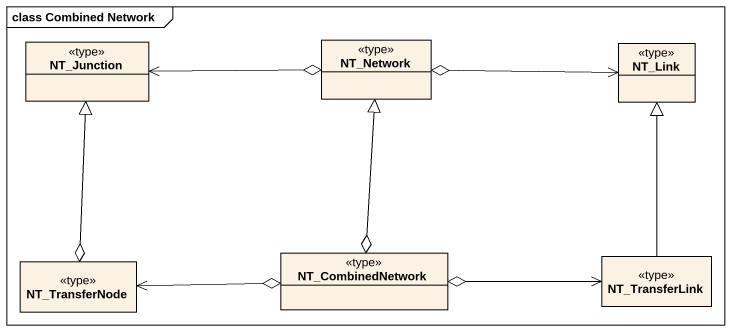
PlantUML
@startuml
mainframe class Combined Network
hide circle
hide empty members
class NT_Junction <<type>>
class NT_Network <<type>>
class NT_Link <<type>>
class NT_TransferNode <<type>>
class NT_CombinedNetwork <<type>>
class NT_TransferLink <<type>>
NT_Junction <-right-o NT_Network
NT_Junction <--o NT_TransferNode
NT_Network <--o NT_CombinedNetwork
NT_Link <-left-o NT_Network
NT_TransferNode -up-|> NT_Junction
NT_TransferNode <-right-o NT_CombinedNetwork
NT_CombinedNetwork -up-|> NT_Network
NT_CombinedNetwork o-right-> NT_TransferLink
NT_TransferLink -up-|> NT_Link
@enduml
